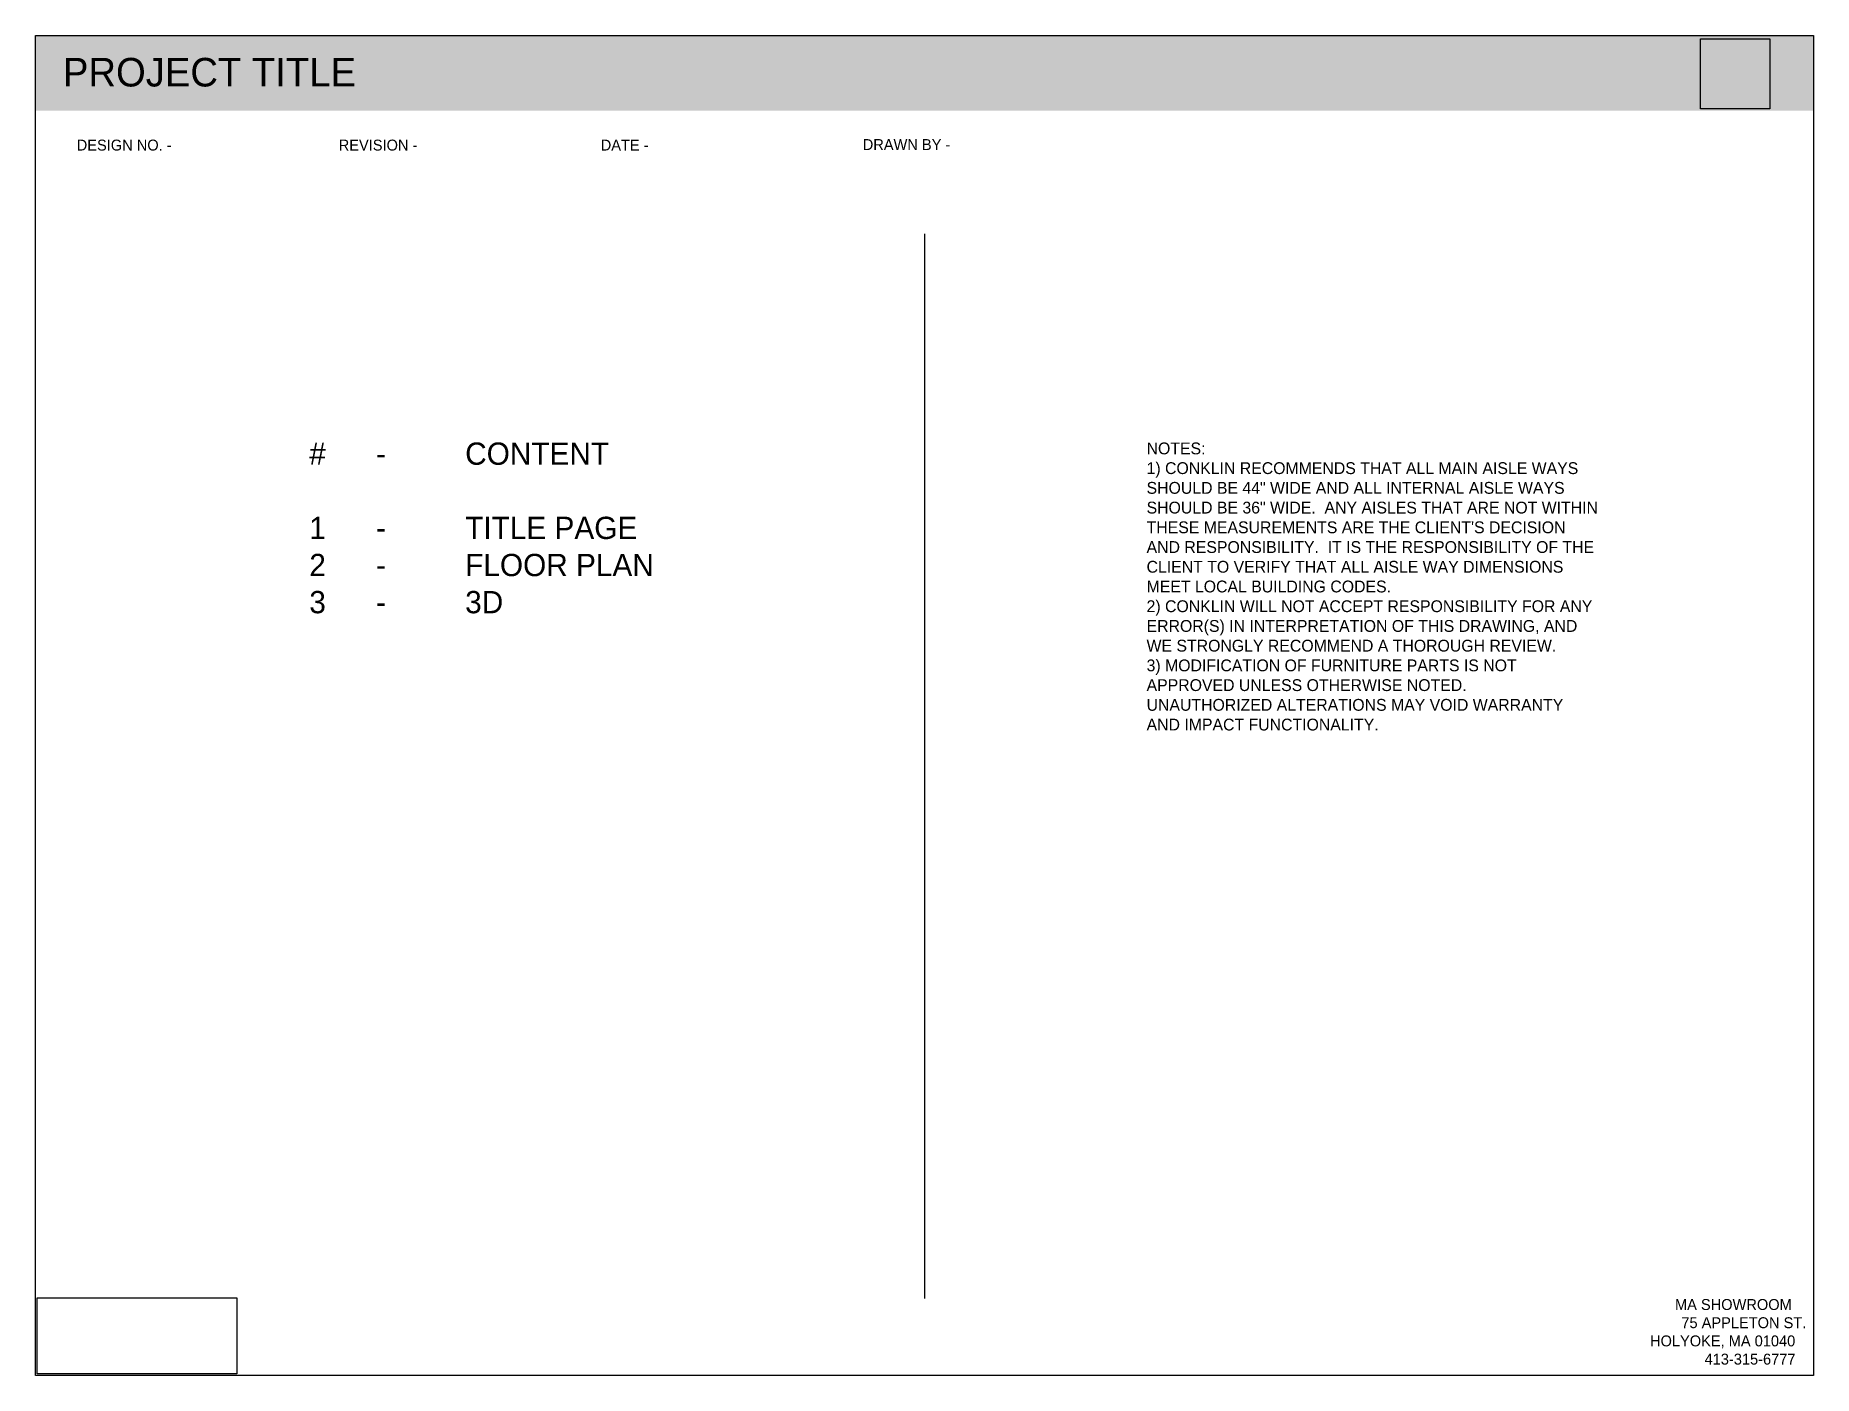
# Paper-space layout 'TITLE PAGE' of a CAD drawing. Header units: inches. Extents: x 0.1 to 10.2, y -0.1 to 7.6.
import ezdxf

# ---------------------------------------------------------------- set-up
doc = ezdxf.new("R2010")
doc.units = ezdxf.units.IN
doc.header["$LTSCALE"] = 9
doc.header["$MEASUREMENT"] = 0
doc.header["$XCLIPFRAME"] = 0
doc.layers.add('A-FURN', color=7, linetype='Continuous')
doc.styles.get("Standard").update_dxf_attribs({"font": 'GOTHIC.TTF', "height": 6})
picture_1 = doc.add_image_def('image1.png', size_in_pixel=(158, 160))
picture_2 = doc.add_image_def('image2.jpg', size_in_pixel=(1631, 765))

psp = doc.layouts.new('TITLE PAGE')

# ---------------------------------------------------------------- hatches: boundary and pattern name
at = {"layer": 'A-FURN', "true_color": 0x8ea451}
h = psp.add_hatch(color=65, dxfattribs=at)
h.dxf.hatch_style = 1
h.paths.add_polyline_path([(0.066, 7.579), (10.245, 7.579), (10.245, 7.148), (0.066, 7.148)])
at = {"layer": 'A-FURN', "true_color": 0xffffff}
h = psp.add_hatch(color=7, dxfattribs=at)
h.dxf.hatch_style = 1
edge = h.paths.add_edge_path()
edge.add_arc((9.794, 7.365), 0.186, 0, 360)

# ---------------------------------------------------------------- linework, layer by layer
at = {"layer": 'A-FURN'}
psp.add_line((5.156, 6.444), (5.156, 0.349), dxfattribs=at)
at = {"layer": 'A-FURN', "color": 253, "true_color": 0xb0b0b0}
psp.add_lwpolyline([(0.066, 7.579), (10.245, 7.579), (10.245, -0.092), (0.066, -0.092)], close=True, dxfattribs=at)

# ---------------------------------------------------------------- texts
at = {"layer": 'A-FURN'}
for s, width, gutter_width, insert, char_height, attachment_point in [('{\\C255;\\c16777215;PROJECT TITLE}', 5.72521, 0.818, (0.223, 7.285), 0.16364, 7), ('\\pi-0.38246,l0.50994,t0.50994,1.01989;{\\C256;\\c0;#^I-^ICONTENT\\P\\pt0.50994;\\P\\pt0.50994,1.01989;1^I-^ITITLE PAGE\\P2^I-^IFLOOR PLAN\\P3^I-^I3D}', 4.46026, 0.637, (1.506, 5.249), 0.12749, 1)]:
    psp.add_mtext_dynamic_manual_height_columns(s, width=width, gutter_width=gutter_width, heights=[0], dxfattribs=dict(at, insert=insert, char_height=char_height, attachment_point=attachment_point))
at = {"layer": 'A-FURN', "attachment_point": 1}
for s, insert, char_height, width in [('DESIGN NO. - ', (0.302, 6.983), 0.0625, 254.5), ('REVISION - ', (1.802, 6.983), 0.0625, 254.5), ('DATE - ', (3.302, 6.983), 0.0625, 254.5), ('DRAWN BY - ', (4.802, 6.986), 0.0625, 254.5), ('{\\H0.91667x;NOTES:\\P1) CONKLIN RECOMMENDS THAT ALL MAIN AISLE WAYS SHOULD BE 44" WIDE AND ALL INTERNAL AISLE WAYS SHOULD BE 36" WIDE.  ANY AISLES THAT ARE NOT WITHIN THESE MEASUREMENTS ARE THE CLIENT\'S DECISION AND RESPONSIBILITY.  IT IS THE RESPONSIBILITY OF THE CLIENT TO VERIFY THAT ALL AISLE WAY DIMENSIONS MEET LOCAL BUILDING CODES.\\P2) CONKLIN WILL NOT ACCEPT RESPONSIBILITY FOR ANY ERROR(S) IN INTERPRETATION OF THIS DRAWING, AND WE STRONGLY RECOMMEND A THOROUGH REVIEW.\\P3) MODIFICATION OF FURNITURE PARTS IS NOT APPROVED UNLESS OTHERWISE NOTED.  UNAUTHORIZED ALTERATIONS MAY VOID WARRANTY AND IMPACT FUNCTIONALITY.}', (6.427, 5.249), 0.073905, 2.58434), ('\\pi0.36728;MA SHOWROOM\\P\\pi0.40373;75 APPLETON ST.\\P\\pi0.22431;HOLYOKE, MA 01040\\P\\pi0.53668;413-315-6777', (9.085, 0.345), 0.0625, 1.07216)]:
    psp.add_mtext(s, dxfattribs=dict(at, insert=insert, char_height=char_height, width=width))

# ---------------------------------------------------------------- pictures from other files: only their frames are drawn
at = {"layer": 'A-FURN'}
image = psp.add_image(picture_1, insert=(9.599, 7.159), size_in_units=(0.396, 0.401), dxfattribs=at)
image.dxf.flags = 15
image = psp.add_image(picture_2, insert=(-0.481, -0.422), size_in_units=(2.263, 1.061), dxfattribs=at)
image.set_boundary_path([(400.2, 206.4), (1224.4, 520)])

doc.saveas('drawing.dxf')
